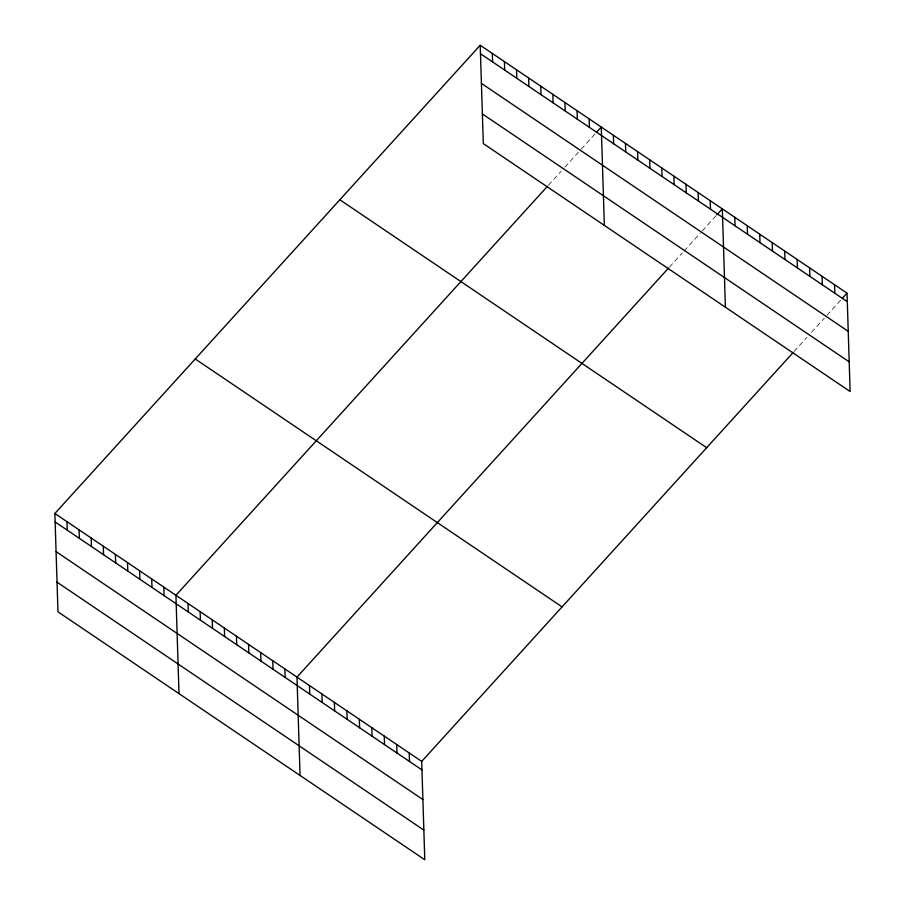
<?xml version="1.0" encoding="UTF-8"?>
<svg xmlns="http://www.w3.org/2000/svg" width="905" height="905" viewBox="0 0 905 905"><rect width="100%" height="100%" fill="white"/><g stroke="black" fill="none" stroke-linecap="round" stroke-linejoin="round"><path stroke-width="0.68" stroke-dasharray="4.53 3.39" d="M548.407 185.265L561.168 171.215M564.811 167.199L579.392 151.146M581.214 149.144L595.795 133.08M669.451 267.077L682.212 253.027M684.033 251.024L700.447 232.958M702.269 230.956L715.934 215.899M794.171 351.366L806.932 337.316M811.491 332.305L824.251 318.255M826.989 315.245L840.655 300.2"/><path stroke-width="1.36" d="M793.266 352.373L421.696 761.41L424.784 859.75L57.965 611.825L54.877 513.486L480.216 45.25L847.035 293.175L850.123 391.514L483.304 143.59L480.216 45.25M547.491 186.26L175.921 595.298L179.009 693.637M596.712 132.085L601.271 127.062L604.359 225.402M668.546 268.072L296.976 677.121L300.064 775.461M716.851 214.904L722.314 208.874L725.403 307.214M842.476 298.186L847.035 293.175M480.487 53.746L847.306 301.67M481.415 83.396L848.234 331.321M482.376 113.94L849.195 361.864M339.85 199.767L706.669 447.692M195.231 358.968L562.062 606.893M54.877 513.486L421.696 761.41M55.137 521.981L421.956 769.906M56.076 551.631L422.895 799.556M57.026 582.175L423.857 830.1M834.568 284.747L834.829 293.243M822.091 276.319L822.362 284.815M809.624 267.88L809.885 276.387M797.147 259.452L797.418 267.948M784.68 251.024L784.94 259.52M772.203 242.597L772.474 251.092M759.736 234.169L759.996 242.664M747.259 225.741L747.53 234.237M734.792 217.313L735.052 225.809M710.21 200.695L710.482 209.191M698.106 192.516L698.377 201.012M686.001 184.337L686.273 192.833M673.897 176.158L674.168 184.654M661.793 167.968L662.064 176.464M649.688 159.789L649.96 168.285M637.584 151.61L637.844 160.106M625.479 143.431L625.74 151.927M613.375 135.241L613.635 143.748M589.166 118.883L589.427 127.379M577.062 110.704L577.322 119.2M564.946 102.525L565.218 111.021M552.842 94.335L553.113 102.831M540.738 86.156L541.009 94.652M528.633 77.977L528.905 86.473M516.529 69.798L516.8 78.294M504.424 61.608L504.696 70.115M492.32 53.429L492.592 61.925M409.218 752.983L409.49 761.478M396.752 744.555L397.012 753.051M384.274 736.127L384.546 744.623M371.808 727.688L372.068 736.195M359.33 719.26L359.602 727.756M346.864 710.832L347.124 719.328M334.386 702.404L334.658 710.9M321.92 693.977L322.18 702.472M309.442 685.549L309.714 694.045M284.871 668.931L285.132 677.438M272.767 660.752L273.027 669.248M260.663 652.573L260.923 661.069M248.558 644.394L248.818 652.89M236.454 636.215L236.714 644.711M224.35 628.025L224.61 636.52M212.234 619.846L212.505 628.342M200.129 611.667L200.401 620.163M188.025 603.488L188.297 611.984M163.816 587.119L164.088 595.614M151.712 578.94L151.983 587.436M139.608 570.761L139.879 579.257M127.503 562.582L127.775 571.078M115.399 554.392L115.67 562.887M103.294 546.213L103.566 554.708M91.19 538.034L91.45 546.53M79.086 529.855L79.346 538.351M66.981 521.665L67.242 530.172"/></g></svg>
